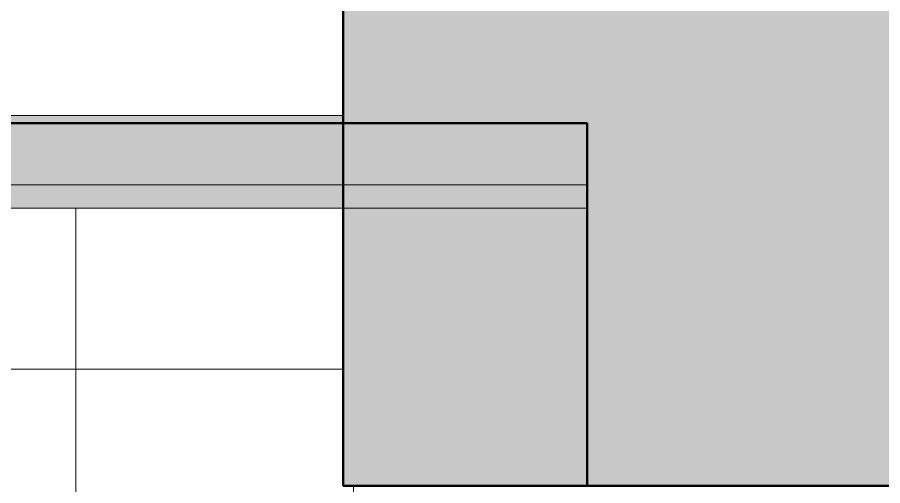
# Model space of a CAD drawing. Header units: inches. Extents: x 1814 to 6957, y -360 to 681.
# Drawn here: x 6795.13 to 6823.18, y -16 to -0.82 of the extents above; entities that cross this region are included whole.
import ezdxf

# ---------------------------------------------------------------- set-up
doc = ezdxf.new("R2010")
doc.units = ezdxf.units.IN
doc.header["$MEASUREMENT"] = 0
for name, color, linetype, lineweight in [('0-7', 50, 'Continuous', 5), ('A-FLOR-1', 10, 'Continuous', 13), ('A-FLOR-3', 253, 'Continuous', 50), ('A-FLOR-8', 192, 'Continuous', 50), ('A-FLOR-MCUT', 51, 'Continuous', 13), ('A-FLOR-PATT-2', 8, 'Continuous', 9), ('S-FNDN', 32, 'Continuous', 13), ('S-FNDN-7', 32, 'Continuous', 5)]:
    doc.layers.add(name, color=color, linetype=linetype, lineweight=lineweight)

# ---------------------------------------------------------------- blocks, each defined once
blk = doc.blocks.new('CTR - 2nd Phase_rvt-2-SECTION _ CENTER LOOKING EAST')
at = {"layer": 'A-FLOR-1'}
blk.add_hatch(color=256, dxfattribs=at).paths.add_polyline_path([(-1941.224, -16), (-1910.944, -16), (-1910.944, 0), (-1941.224, 0), (-1941.224, -15.992)], flags=0)
at = {"layer": 'A-FLOR-3'}
for p, q in [((-1941.224, 0), (-1941.224, -16)), ((-1941.224, -16), (-1910.944, -16))]:
    blk.add_line(p, q, dxfattribs=at)

msp = doc.modelspace()

# ---------------------------------------------------------------- hatches: boundary and pattern name
at = {"layer": 'A-FLOR-PATT-2'}
h = msp.add_hatch(dxfattribs=at)
h.set_pattern_fill('FP_71', color=256, style=0, pattern_type=2)
h.set_pattern_definition([(0, (7058.028, 68.768), (24, 24), [24, -24]), (0, (7058.028, 77.768), (24, 24), [24, -24]), (0, (7058.028, 86.768), (24, 24), [24, -24]), (90, (7061.028, 89.768), (-24, 24), [24, -24]), (90, (7070.028, 89.768), (-24, 24), [24, -24]), (90, (7079.028, 89.768), (-24, 24), [24, -24])])
h.paths.add_polyline_path([(6228.17, -8.416), (6456.573, -8.416), (6650.261, -6.25), (6805.701, -6.25), (6805.701, -4.25), (6645.291, -4.276), (6456.552, -6.416), (6194.403, -6.407), (6076.218, -4.26), (5937.158, -6.416), (5601.872, -6.416), (5346.626, -4.276), (5346.626, -6.259), (5601.91, -8.416), (5937.164, -8.416), (6076.876, -6.25), (6194.907, -8.416), (6222.601, -8.416)], flags=0)
h = msp.add_hatch(dxfattribs=at)
h.set_pattern_fill('FP_54', color=256, style=0, pattern_type=2)
h.set_pattern_definition([(0, (7058.028, 68.768), (0, 4.798), []), (315, (7058.028, 68.768), (4.7984266, 0), [6.786, -6.786]), (45, (7058.028, 68.768), (4.7984266, 0), [6.786, -6.786])])
h.paths.add_polyline_path([(6228.17, -9.166), (6456.573, -9.166), (6650.261, -7), (6805.701, -7), (6805.701, -6.25), (6645.291, -6.276), (6456.552, -8.416), (6192.586, -8.374), (6076.218, -6.26), (5937.158, -8.416), (5601.9, -8.416), (5345.565, -6.259), (5345.565, -7), (5602.387, -9.166), (5937.164, -9.166), (6076.876, -7), (6194.905, -9.166), (6222.601, -9.166)], flags=0)
h = msp.add_hatch(dxfattribs=at)
h.set_pattern_fill('FP_77', color=256, style=0, pattern_type=2)
h.set_pattern_definition([(0, (7058.028, 68.768), (0, 9), []), (90, (7058.028, 68.768), (-9, 6e-16), [])])
h.paths.add_polyline_path([(6430.774, -17), (6813.601, -17), (6813.601, -16), (6805.701, -15.992), (6805.701, -7), (6646.601, -7.012), (6456.552, -9.166), (6192.758, -9.127), (6076.218, -7.011), (5937.164, -9.166), (5937.158, -9.166), (5601.91, -9.166), (5345.565, -7), (5345.565, -17), (6404.857, -17)], flags=0)
at = {"layer": 'S-FNDN-7'}
h = msp.add_hatch(color=256, dxfattribs=at)
h.paths.add_polyline_path([(6803.789, -134), (6803.976, -134), (6803.976, -128), (6803.789, -128), (6803.789, -129.646)], flags=0)
h.paths.add_polyline_path([(6790.437, -128), (6799.201, -128), (6799.201, -127.75), (6800.712, -127.75), (6803.976, -54.64), (6803.976, -32), (6581.601, -32), (6581.601, -127.75), (6790.437, -127.75)], flags=0)
h.paths.add_polyline_path([(6238.601, -128), (6238.601, -32), (6222.601, -32), (6222.601, -128)], flags=0)
h.paths.add_polyline_path([(6356.769, -127.75), (6565.601, -127.75), (6565.601, -32), (6254.601, -32), (6254.601, -127.75), (6295.705, -127.75)], flags=0)
h.paths.add_polyline_path([(6649.101, -4.25), (6805.701, -4.238), (6805.701, -4), (6649.101, -4.004)], flags=0)

# ---------------------------------------------------------------- linework, layer by layer
at = {"layer": 'A-FLOR-8'}
for p, q in [((6813.601, -4.25), (6647.601, -4.25)), ((6813.601, -16), (6813.601, -4.25))]:
    msp.add_line(p, q, dxfattribs=at)
at = {"layer": 'A-FLOR-MCUT'}
for p, q in [((6813.601, -6.25), (6647.613, -6.25)), ((6813.601, -7), (6647.617, -7))]:
    msp.add_line(p, q, dxfattribs=at)
at = {"layer": 'S-FNDN'}
msp.add_line((6805.701, -4), (6649.101, -4), dxfattribs=at)

# ---------------------------------------------------------------- block references
at = {"layer": '0-7'}
msp.add_blockref('CTR - 2nd Phase_rvt-2-SECTION _ CENTER LOOKING EAST', (8746.925, 0), dxfattribs=at)

doc.saveas('drawing.dxf')
